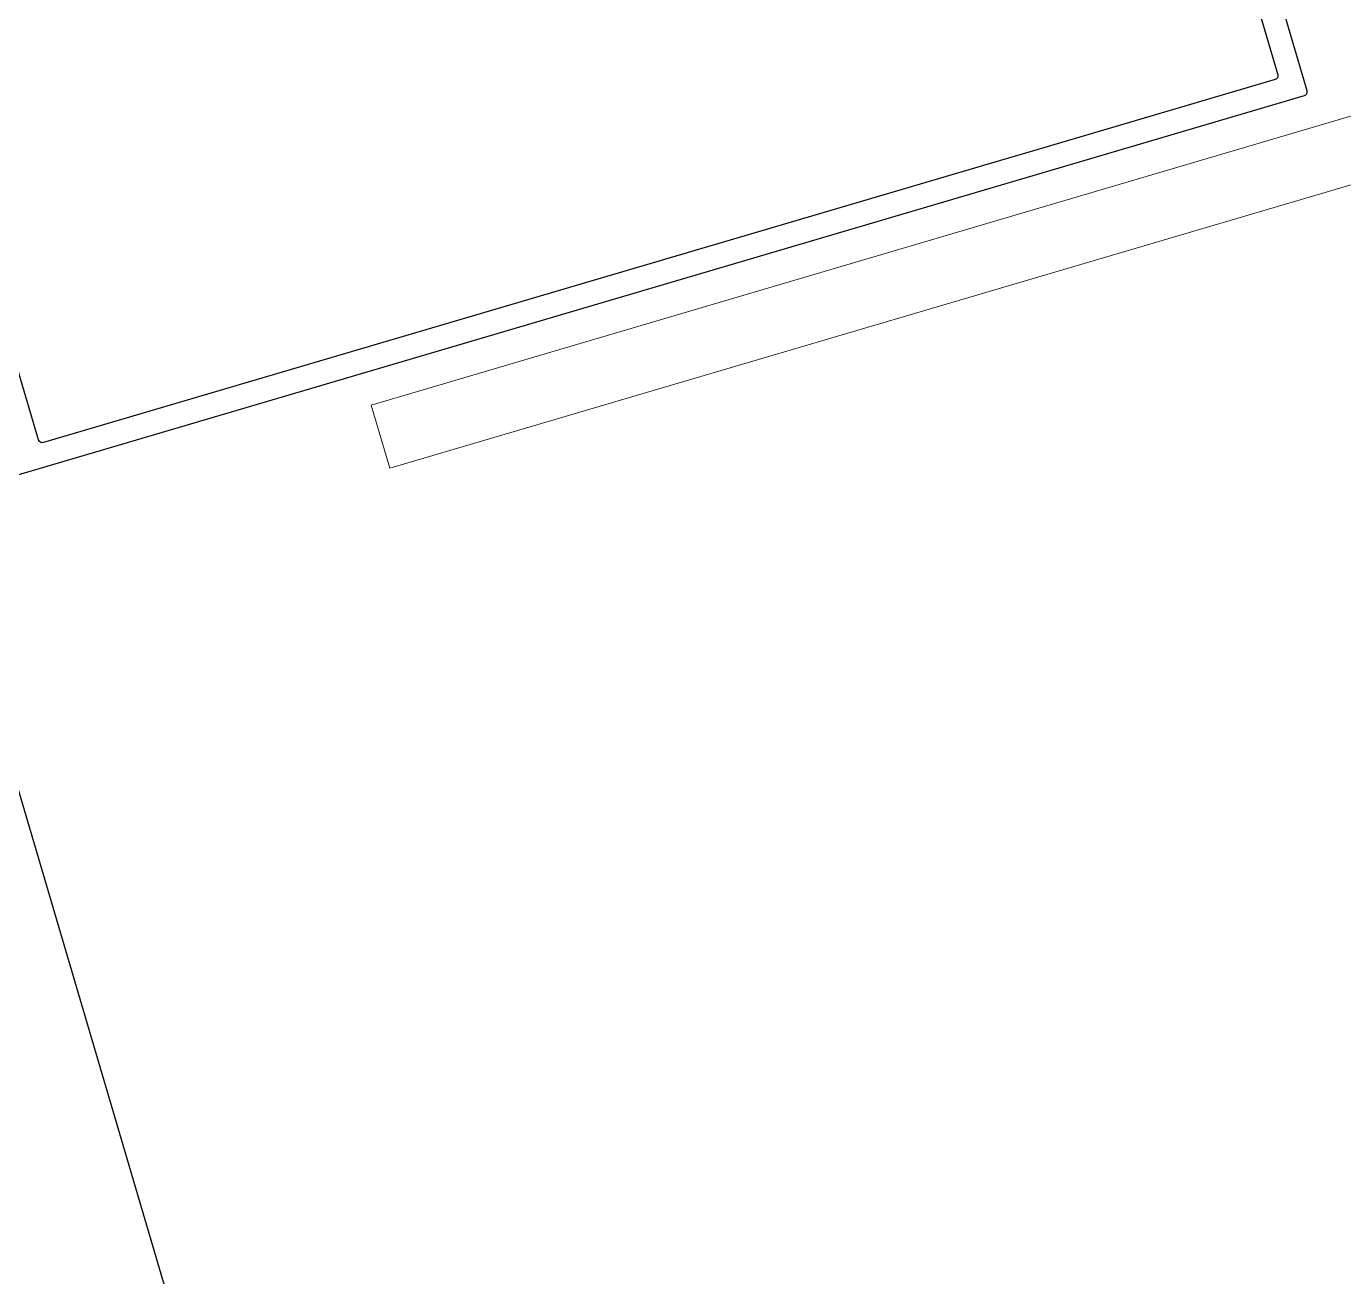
# Model space of a CAD drawing. Header units: millimetres. Extents: x 62878 to 70819, y -67946 to -61850.
# Drawn here: x 63565.21 to 63575.23, y -65193.49 to -65183.98 of the extents above; entities that cross this region are included whole.
import ezdxf

# ---------------------------------------------------------------- set-up
doc = ezdxf.new("R2010")
doc.units = ezdxf.units.MM
doc.layers.add('Dog_dos_yeni', color=63, linetype='Continuous', lineweight=5)
doc.layers.add('DOGRAMA', color=171, linetype='Continuous', lineweight=0)

msp = doc.modelspace()

# ---------------------------------------------------------------- linework, layer by layer
at = {"layer": 'Dog_dos_yeni'}
msp.add_lwpolyline([(63579.05384865858, -65189.54580433117), (63574.24645651489, -65173.23970176875), (63573.76686526302, -65173.38109565534), (63575.25150107215, -65178.4168037996), (63566.13926728725, -65181.10328764463), (63566.2806611738, -65181.58287889643), (63575.39289495868, -65178.89639505143), (63576.94822771106, -65184.17189882165), (63567.8359939262, -65186.85838266667), (63567.9773878128, -65187.33797391847), (63577.08962159768, -65184.65149007346), (63578.57425740677, -65189.68719821775), (63579.05384865858, -65189.54580433117)], close=True, dxfattribs=at)
at = {"layer": 'DOGRAMA', "lineweight": -2}
msp.add_line((63589.00857842001, -65270.69642254735), (63564.97915992932, -65189.19149207567), dxfattribs=at)
at = {"layer": 'DOGRAMA', "lineweight": -2, "ltscale": 0.5}
msp.add_lwpolyline([(63564.82060669666, -65187.48674550436), (63574.93039028531, -65184.50616237523, 0.4142135623729288), (63574.95068212723, -65184.46890326694), (63573.55371052784, -65179.73054169879, 0.4142135623729288)], format="xyb", dxfattribs=at)
msp.add_lwpolyline([(63571.26531520987, -65180.56159336311), (63571.60102908615, -65180.46261764249), (63573.39470036806, -65179.93380450668, -0.4142135623730953), (63573.43195947631, -65179.95409634862), (63574.72712747743, -65184.34715221544, -0.4142135623730951), (63574.70683563549, -65184.38441132374), (63572.91316435365, -65184.91322445955), (63572.57745047737, -65185.01220018016), (63565.34521439968, -65187.14441998981, -0.4142135623730951), (63565.30795529136, -65187.12412814786), (63564.01278729031, -65182.73107228105, -0.4142135623722071), (63564.03307913218, -65182.69381317277)], format="xyb", close=True, dxfattribs=at)

doc.saveas('drawing.dxf')
